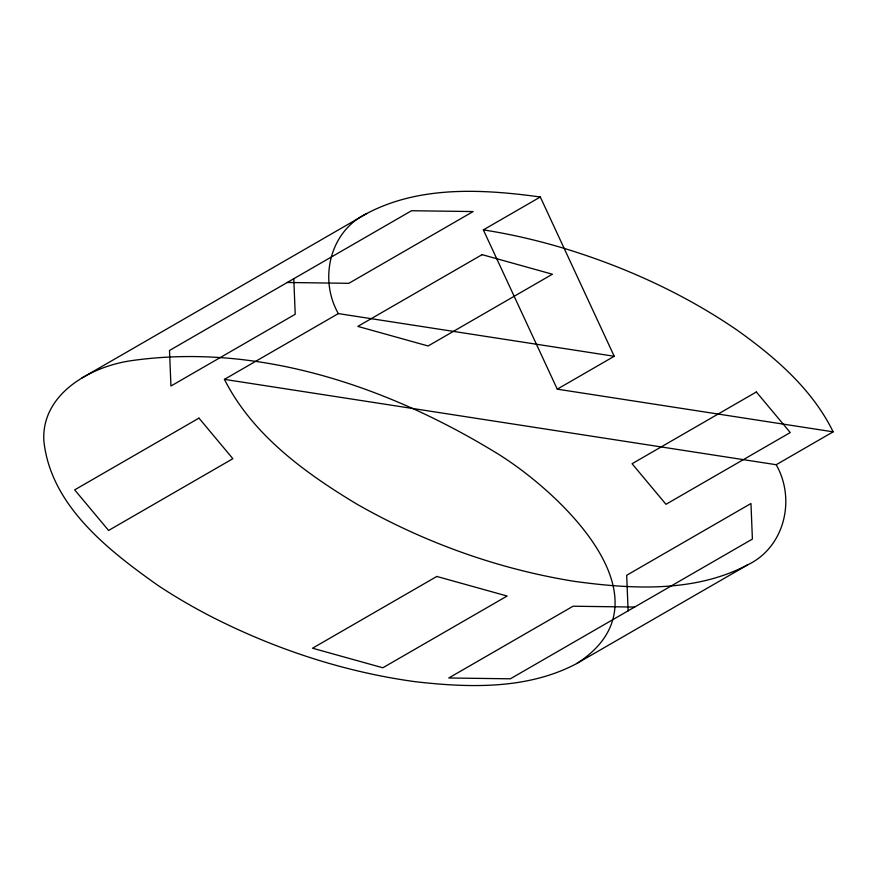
<?xml version="1.0" encoding="UTF-8"?>
<svg xmlns="http://www.w3.org/2000/svg" width="877" height="877" viewBox="0 0 877 877"><rect width="100%" height="100%" fill="white"/><g stroke="black" fill="none" stroke-linecap="round" stroke-linejoin="round"><path stroke-width="1.32" d="M576.77 663.516C676.858 599.342 556.281 488.642 493.872 451.425C386.439 386.22 257.597 342.447 130.914 360.732C90.539 366.586 41.219 393.916 43.85 440.846C50.669 505.733 108.43 550.307 157.904 585.387A604.417 348.958 0 0 0 213.243 617.627C276.661 649.704 345.165 672.177 415.665 681.747C469.37 687.842 527.669 689.651 576.77 663.516L747.653 564.854C784.696 547.281 795.921 499.276 776.189 464.722L224.424 379.368C252.565 435.069 305.251 473.142 357.498 504.494C424.468 542.567 498.125 569.074 574.227 581.33C631.736 589.223 694.705 592.819 747.653 564.854M366.882 213.473C329.851 231.046 318.614 279.039 338.347 313.593L614.229 356.27L540.309 196.996C482.81 189.092 419.831 185.496 366.882 213.473L82.065 377.899M224.424 379.368L338.347 313.593M483.348 229.884C510.918 234.159 538.149 240.539 564.865 248.597C626.014 267.332 684.926 294.223 737.689 330.53C775.52 357.542 812.365 389.388 833.15 431.835L557.268 389.158L483.348 229.884L540.309 196.996M557.268 389.158L614.229 356.27M776.189 464.722L833.15 431.835M287.25 282.482L348.849 283.315L473.131 211.554L411.532 210.732L169.502 350.471L170.938 386.023L295.22 314.273L293.784 278.711M634.641 607.059L573.054 606.226L448.772 677.987L510.359 678.809L752.4 539.07L750.964 503.508L626.682 575.268L628.118 610.831M198.958 418.121L74.677 489.87L108.584 530.453L232.865 458.704L198.958 418.121M482.109 254.648L357.827 326.397L428.119 345.976L552.4 274.216L482.109 254.648M436.823 576.452L312.541 648.213L382.832 667.781L507.114 596.031L436.823 576.452M756.358 391.975L632.076 463.725L665.972 504.308L790.254 432.558L756.358 391.975"/></g></svg>
